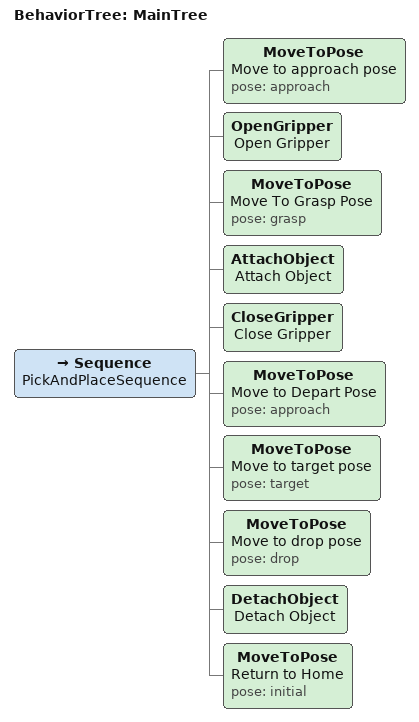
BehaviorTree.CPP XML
<root main_tree_to_execute="MainTree">
    <BehaviorTree ID="MainTree">
        <Sequence name="PickAndPlaceSequence">
            <MoveToPose name="Move to approach pose" pose="approach"/>
            <OpenGripper name="Open Gripper"/>
            <MoveToPose name="Move To Grasp Pose" pose="grasp"/>
            <AttachObject name ="Attach Object"/>
            <CloseGripper name ="Close Gripper"/>
            <MoveToPose name="Move to Depart Pose" pose="approach"/>
            <MoveToPose name="Move to target pose" pose="target"/>
            <MoveToPose name="Move to drop pose" pose="drop"/>
            <DetachObject name="Detach Object"/>
            <MoveToPose name="Return to Home" pose="initial"/>
        </Sequence>
    </BehaviorTree>
</root>
